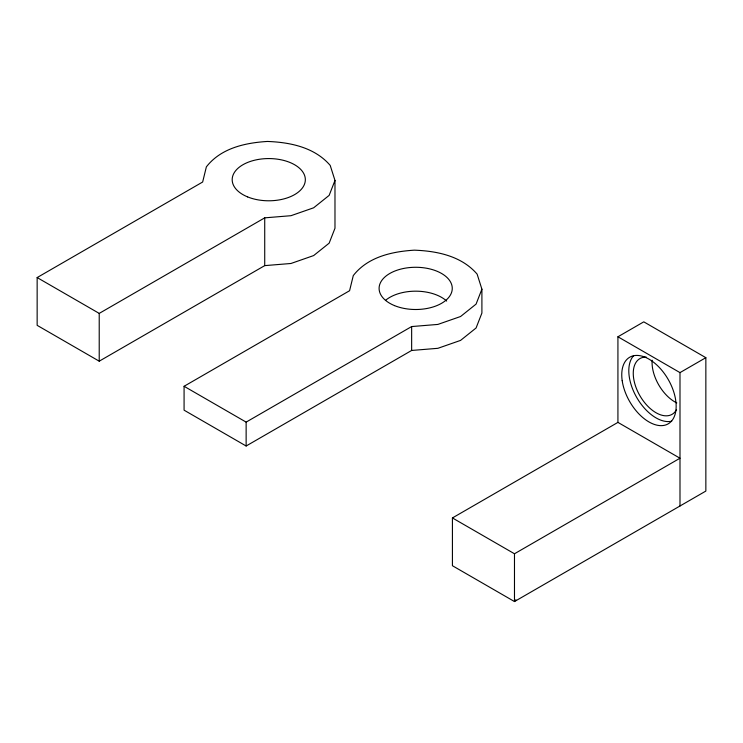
<?xml version="1.0" encoding="UTF-8"?>
<svg xmlns="http://www.w3.org/2000/svg" width="743" height="743" viewBox="0 0 743 743"><rect width="100%" height="100%" fill="white"/><g stroke="black" fill="none" stroke-linecap="round" stroke-linejoin="round"><path stroke-width="1.11" d="M334.982 180.456L329.149 195.381L313.648 207.799L290.959 215.702L264.722 217.848L99.218 313.397L37.15 277.566L37.15 325.341L99.218 361.182L264.722 265.623L290.959 263.486L313.648 255.573L329.149 243.165L334.982 228.24L334.982 180.456L330.208 165.41C314.614 147.309 290.244 142.294 267.415 141.449C244.986 142.832 220.866 148.201 206.368 166.859L202.653 182.016L37.15 277.566M481.901 289.176L476.077 304.101L460.576 316.509L437.887 324.422L411.65 326.558L246.137 422.117L184.078 386.286L184.078 410.173L246.137 446.004L411.65 350.455L437.887 348.309L460.576 340.396L476.077 327.988L481.901 313.063L481.901 289.176L477.127 274.121C461.542 256.019 437.172 251.004 414.343 250.168C391.905 251.552 367.794 256.92 353.287 275.579L349.581 290.727L184.078 386.286M515.911 599.74L514.481 601.551L452.422 565.72L452.422 517.936L617.925 422.386L679.994 458.217L514.481 553.767L452.422 517.936M617.925 422.386L617.925 336.783L643.782 321.849L705.85 357.68L705.85 491.067L514.481 601.551L514.481 553.767M617.925 336.783L679.994 372.614L705.85 357.68M679.994 372.614L679.994 505.992M411.65 326.558L411.65 350.455M264.722 217.848L264.722 265.623M246.137 422.117L246.137 446.004M99.218 313.397L99.218 361.182M385.868 300.061A36.574 21.11 0 0 1 446.654 301.054M676.548 409.634A32.181 18.584 60 0 1 639.909 395.731A32.181 18.584 60 0 1 646.224 357.086M676.799 402.92A32.181 18.584 60 0 1 652.15 360.197M671.718 421.179A38.478 22.216 60 0 1 636.853 397.709A38.478 22.216 60 0 1 633.658 355.646M394.524 305.614A36.574 21.11 0 0 0 452.097 290.374A36.574 21.11 0 0 0 400.44 269.198A36.574 21.11 0 0 0 394.524 305.614M622.188 380.657A38.478 22.216 60 0 0 666.536 424.652A38.478 22.216 60 0 0 658.149 366.271A38.478 22.216 60 0 0 622.188 380.657M247.595 196.895A36.574 21.11 0 0 0 305.178 181.654A36.574 21.11 0 0 0 253.521 160.488A36.574 21.11 0 0 0 247.595 196.895"/></g></svg>
